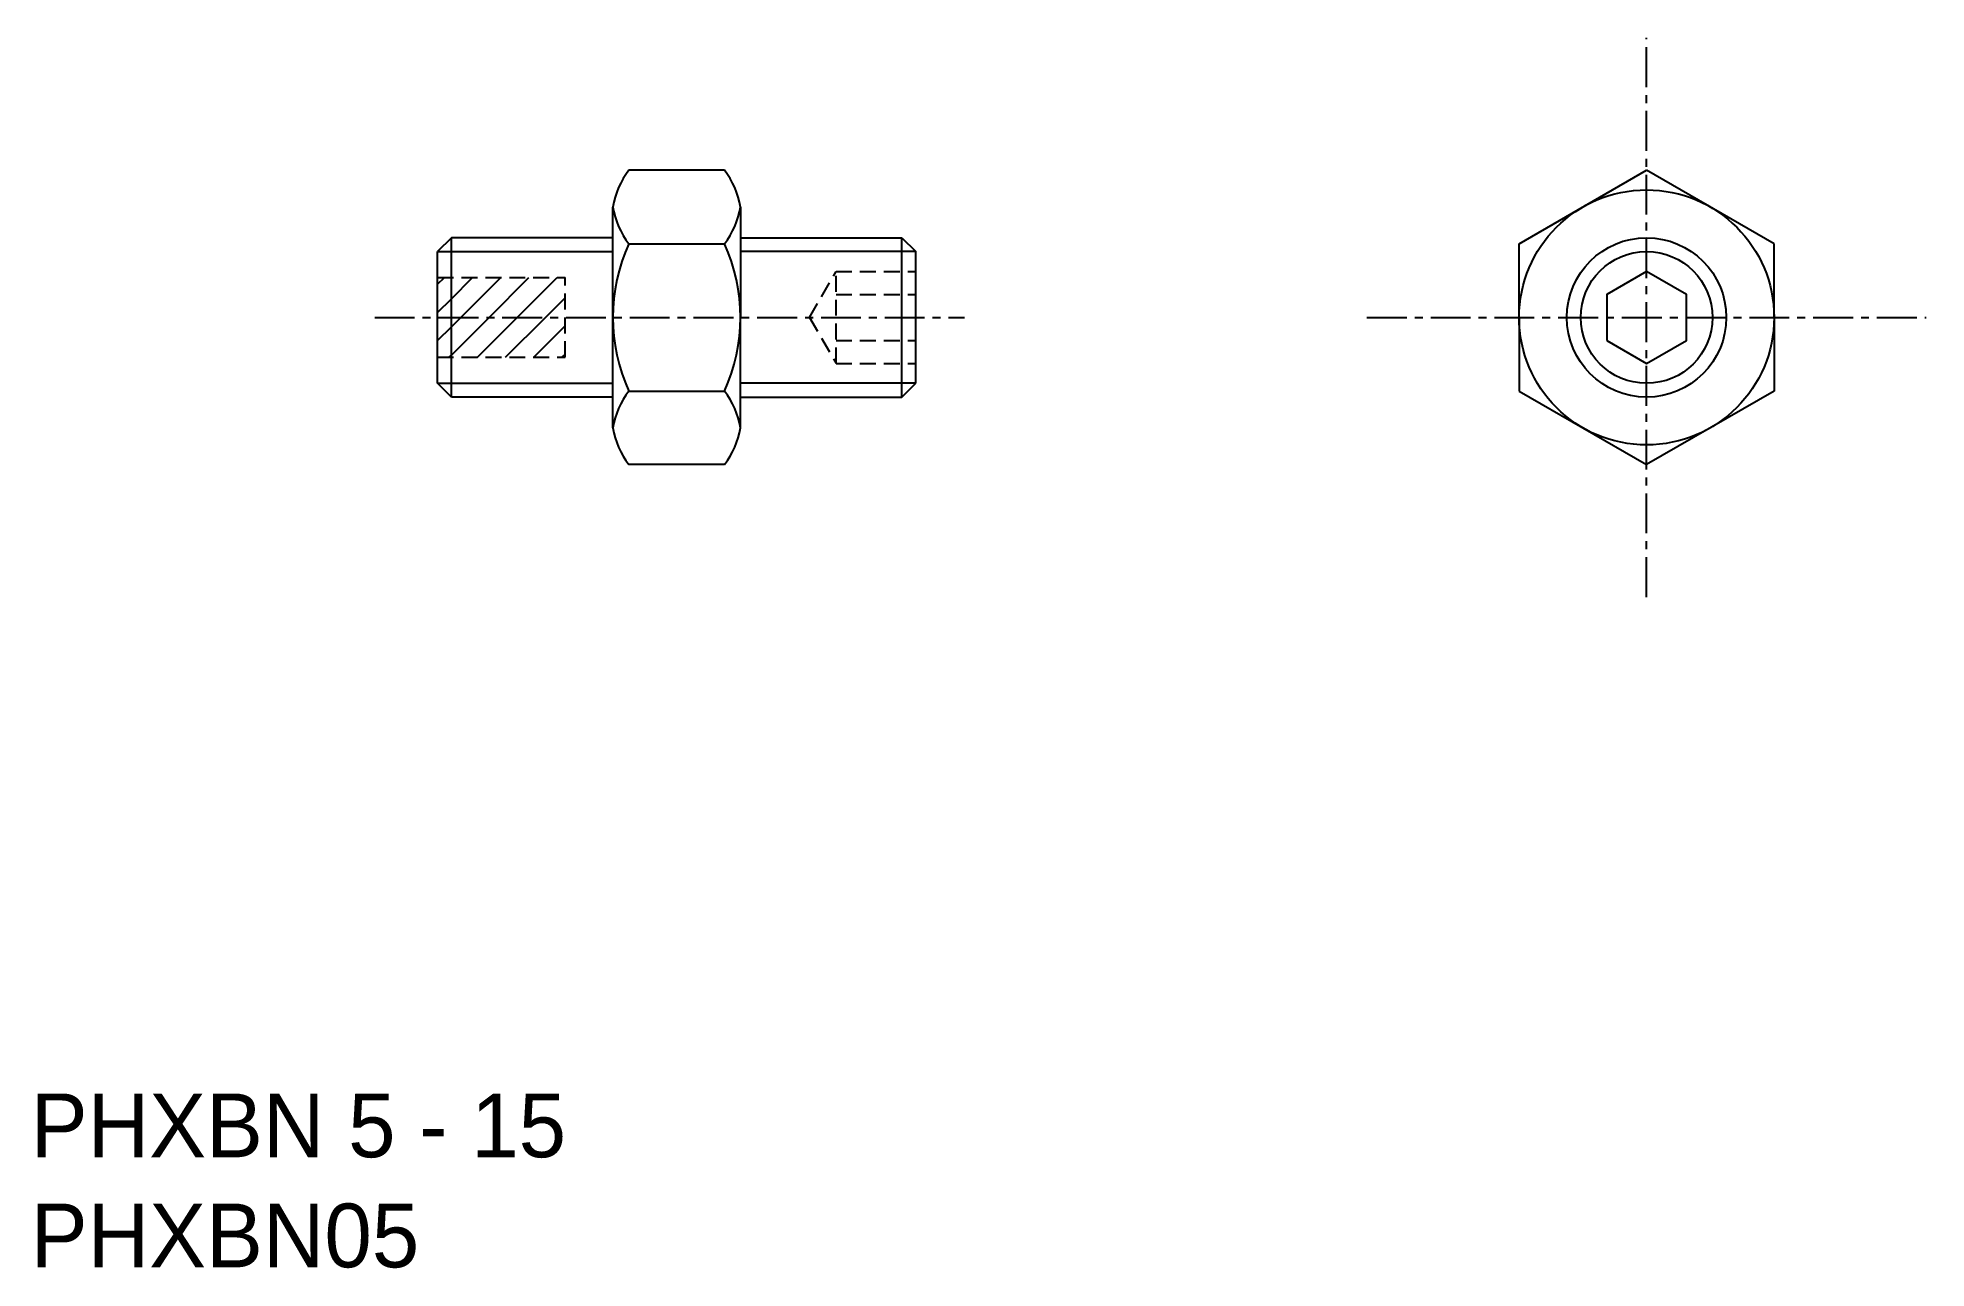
# Model space of a CAD drawing. Extents: x 33.1 to 92.3, y 16.5 to 55.1.
import ezdxf

# ---------------------------------------------------------------- set-up
doc = ezdxf.new("R2010")
doc.units = 0
doc.linetypes.add('CENTER', pattern=[2, 1.25, -0.25, 0.25, -0.25])
doc.linetypes.add('DASHED', pattern=[0.75, 0.5, -0.25])
doc.layers.get('0').update_dxf_attribs({"linetype": 'CONTINUOUS'})
doc.layers.add('CENTER', color=1, linetype='CENTER')

# ---------------------------------------------------------------- blocks, each defined once
blk = doc.blocks.new('*X10')
at = {"color": 0, "linetype": 'CONTINUOUS'}
for p, q in [((45.62, 47.388), (45.831, 47.599)), ((46.053, 46.937), (46.715, 47.599)), ((46.349, 46.349), (47.599, 47.599)), ((47.233, 46.349), (48.483, 47.599)), ((48.117, 46.349), (49.367, 47.599)), ((45.62, 46.504), (46.053, 46.937)), ((49.001, 46.349), (49.62, 46.968)), ((46.053, 45.169), (47.233, 46.349)), ((46.053, 46.053), (46.349, 46.349)), ((46.867, 45.099), (48.117, 46.349)), ((47.751, 45.099), (49.001, 46.349)), ((45.62, 45.62), (46.053, 46.053)), ((48.635, 45.099), (49.62, 46.084)), ((45.983, 45.099), (46.053, 45.169)), ((49.519, 45.099), (49.62, 45.2))]:
    blk.add_line(p, q, dxfattribs=at)

msp = doc.modelspace()

# ---------------------------------------------------------------- linework, layer by layer
at = {"color": 7, "linetype": 'CONTINUOUS'}
for p, q in [((54.622, 50.968), (51.617, 50.968)), ((79.552, 48.659), (83.552, 50.968)), ((87.552, 48.659), (83.552, 50.968)), ((51.12, 42.885), (51.12, 49.813)), ((55.12, 49.813), (55.12, 46.349)), ((46.053, 48.849), (45.62, 48.416)), ((51.12, 48.849), (46.053, 48.849)), ((46.053, 43.849), (46.053, 48.849)), ((51.617, 48.659), (54.622, 48.659)), ((55.12, 48.849), (60.187, 48.849)), ((60.187, 43.849), (60.187, 48.849)), ((60.187, 48.849), (60.62, 48.416)), ((79.552, 46.349), (79.552, 48.659)), ((87.552, 46.349), (87.552, 48.659)), ((45.62, 44.282), (45.62, 48.416)), ((60.62, 44.282), (60.62, 48.416)), ((55.12, 42.885), (55.12, 46.349)), ((79.552, 46.349), (79.552, 44.04)), ((87.552, 46.349), (87.552, 44.04)), ((46.053, 43.849), (45.62, 44.282)), ((51.12, 43.849), (46.053, 43.849)), ((51.617, 44.04), (54.622, 44.04)), ((55.12, 43.849), (60.187, 43.849)), ((60.187, 43.849), (60.62, 44.282)), ((79.552, 44.04), (83.552, 41.73)), ((87.552, 44.04), (83.552, 41.73)), ((54.622, 41.73), (51.617, 41.73))]:
    msp.add_line(p, q, dxfattribs=at)
at = {"color": 3, "linetype": 'CONTINUOUS'}
for p, q in [((45.62, 48.416), (51.12, 48.416)), ((60.62, 48.416), (55.12, 48.416)), ((45.62, 44.282), (51.12, 44.282)), ((60.62, 44.282), (55.12, 44.282))]:
    msp.add_line(p, q, dxfattribs=at)
at = {"color": 3, "linetype": 'DASHED'}
for p, q in [((45.62, 47.599), (49.62, 47.599)), ((49.62, 45.099), (49.62, 47.599)), ((57.286, 46.349), (58.12, 47.793)), ((58.12, 44.906), (58.12, 47.793)), ((58.12, 47.793), (60.62, 47.793)), ((58.12, 47.071), (60.62, 47.071)), ((57.286, 46.349), (58.12, 44.906)), ((58.12, 45.627), (60.62, 45.627)), ((45.62, 45.099), (49.62, 45.099)), ((58.12, 44.906), (60.62, 44.906))]:
    msp.add_line(p, q, dxfattribs=at)
at = {"color": 7, "linetype": 'CONTINUOUS'}
msp.add_lwpolyline([(82.302, 45.627), (83.552, 44.906), (84.802, 45.627), (84.802, 47.071), (83.552, 47.793), (82.302, 47.071)], close=True, dxfattribs=at)
for radius in [4, 2.5]:
    msp.add_circle((83.552, 46.349), radius, dxfattribs=at)
at = {"color": 3, "linetype": 'CONTINUOUS'}
msp.add_circle((83.552, 46.349), 2.067, dxfattribs=at)
at = {"color": 7, "linetype": 'CONTINUOUS'}
for centre, radius, start, end in [((53.698, 49.387), 2.613, 142.77301, 170.61497), ((52.542, 49.387), 2.613, 9.38503, 37.22699), ((53.698, 50.239), 2.613, 189.38503, 217.22699), ((52.542, 50.239), 2.613, 322.77301, 350.61497), ((56.729, 46.349), 5.61, 155.68884, 204.31116), ((49.51, 46.349), 5.61, 335.68884, 24.31116), ((53.698, 42.459), 2.613, 142.77301, 170.61497), ((52.542, 42.459), 2.613, 9.38503, 37.22699), ((53.698, 43.311), 2.613, 189.38503, 217.22699), ((52.542, 43.311), 2.613, 322.77301, 350.61497)]:
    msp.add_arc(centre, radius, start, end, dxfattribs=at)
at = {"layer": 'CENTER', "color": 1, "linetype": 'CENTER'}
for p, q in [((83.552, 37.576), (83.552, 55.123)), ((43.649, 46.349), (62.149, 46.349)), ((74.779, 46.349), (92.326, 46.349))]:
    msp.add_line(p, q, dxfattribs=at)

# ---------------------------------------------------------------- block references
at = {"color": 3, "linetype": 'CONTINUOUS'}
msp.add_blockref('*X10', (0, 0), dxfattribs=at)

# ---------------------------------------------------------------- texts
at = {"color": 7, "linetype": 'CONTINUOUS'}
for s, p in [('PHXBN 5 - 15', (32.854, 20)), ('PHXBN05', (32.854, 16.547))]:
    msp.add_text(s, height=2, dxfattribs=at).set_placement(p)

doc.saveas('drawing.dxf')
